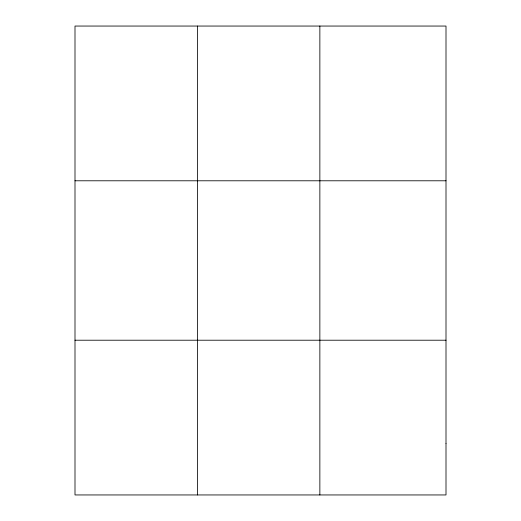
<?xml version="1.0" encoding="UTF-8"?>
<svg xmlns="http://www.w3.org/2000/svg" width="521" height="521" viewBox="0 0 521 521"><rect width="100%" height="100%" fill="white"/><g stroke="black" fill="none" stroke-linecap="round" stroke-linejoin="round"><path stroke-width="0.78" d="M197.426 494.95L197.426 26.05M319.861 494.95L319.861 26.05M74.998 180.787L446.002 180.787M74.998 340.213L446.002 340.213M446.002 443.371L446.002 494.95L74.998 494.95L74.998 26.05L446.002 26.05L446.002 443.371"/></g></svg>
